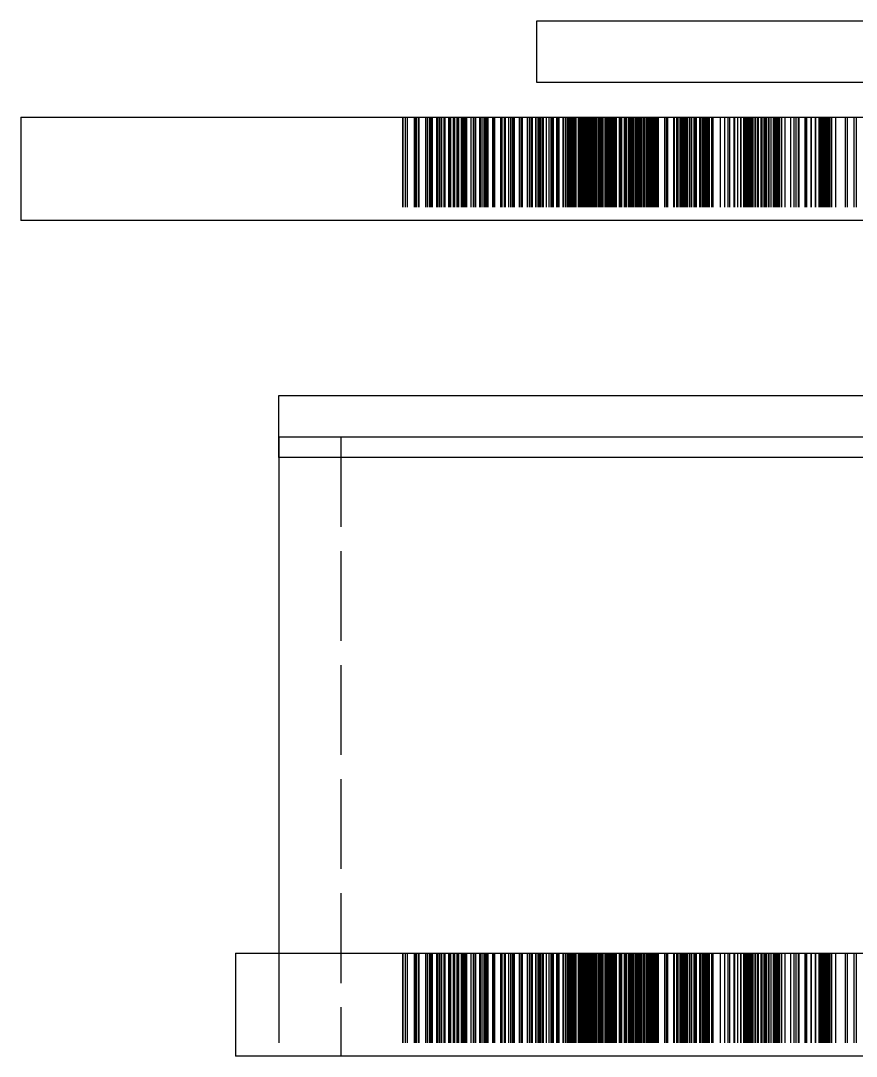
# Model space of a CAD drawing. Extents: x -49 to 4846, y -968 to 1090.
# Drawn here: x 4197.6 to 4278.6, y -467.9 to -367.6 of the extents above; entities that cross this region are included whole.
import ezdxf

# ---------------------------------------------------------------- set-up
doc = ezdxf.new("R2010")
doc.units = 0
doc.linetypes.add('DASHED', pattern=[11.05, 8.7, -2.35])
doc.linetypes.add('DOT', pattern=[2.2, 1.1, -1.1])
doc.layers.get('0').update_dxf_attribs({"linetype": 'CONTINUOUS'})
doc.layers.add('INVISIBLE', color=6, linetype='DOT')

msp = doc.modelspace()

# ---------------------------------------------------------------- linework, layer by layer
at = {"color": 1}
for p, q in [((4247.607727, -373.571621), (4247.607727, -367.571621)), ((4247.607727, -367.571621), (4435.107727, -367.571621)), ((4497.607727, -373.571621), (4247.607727, -373.571621)), ((4197.607727, -376.930308), (4547.607727, -376.930308)), ((4197.607727, -376.930308), (4197.607727, -386.930308)), ((4547.607727, -386.930308), (4197.607727, -386.930308)), ((4222.607727, -409.87264), (4222.607727, -403.87264)), ((4222.607727, -403.87264), (4447.607727, -403.87264)), ((4222.607727, -407.895823), (4222.607727, -457.895823)), ((4222.607727, -407.895823), (4522.607727, -407.895823)), ((4522.607727, -409.87264), (4222.607727, -409.87264)), ((4218.41165, -457.895823), (4526.803805, -457.895823)), ((4218.41165, -457.895823), (4218.41165, -467.895823)), ((4526.803805, -467.895823), (4218.41165, -467.895823))]:
    msp.add_line(p, q, dxfattribs=at)
at = {"layer": 'INVISIBLE', "linetype": 'DASHED'}
for p, q in [((4234.607548, -376.930308), (4234.607548, -386.930308)), ((4234.61281, -376.930308), (4234.61281, -386.930308)), ((4234.864891, -376.930308), (4234.864891, -386.930308)), ((4235.033026, -376.930308), (4235.033026, -386.930308)), ((4235.713895, -376.930308), (4235.713895, -386.930308)), ((4235.788042, -376.930308), (4235.788042, -386.930308)), ((4235.932193, -376.930308), (4235.932193, -386.930308)), ((4236.123492, -376.930308), (4236.123492, -386.930308)), ((4236.16253, -376.930308), (4236.16253, -386.930308)), ((4236.81636, -376.930308), (4236.81636, -386.930308)), ((4236.991093, -376.930308), (4236.991093, -386.930308)), ((4237.172733, -376.930308), (4237.172733, -386.930308)), ((4237.275912, -376.930308), (4237.275912, -386.930308)), ((4237.377764, -376.930308), (4237.377764, -386.930308)), ((4237.470136, -376.930308), (4237.470136, -386.930308)), ((4237.878896, -376.930308), (4237.878896, -386.930308)), ((4238.014228, -376.930308), (4238.014228, -386.930308)), ((4238.190572, -376.930308), (4238.190572, -386.930308)), ((4238.340436, -376.930308), (4238.340436, -386.930308)), ((4238.362089, -376.930308), (4238.362089, -386.930308)), ((4238.607555, -376.930308), (4238.607555, -386.930308)), ((4238.695577, -376.930308), (4238.695577, -386.930308)), ((4239.048618, -376.930308), (4239.048618, -386.930308)), ((4239.112616, -376.930308), (4239.112616, -386.930308)), ((4239.144435, -376.930308), (4239.144435, -386.930308)), ((4239.239812, -376.930308), (4239.239812, -386.930308)), ((4239.511448, -376.930308), (4239.511448, -386.930308)), ((4239.626313, -376.930308), (4239.626313, -386.930308)), ((4239.635796, -376.930308), (4239.635796, -386.930308)), ((4239.852989, -376.930308), (4239.852989, -386.930308)), ((4239.903708, -376.930308), (4239.903708, -386.930308)), ((4240.012749, -376.930308), (4240.012749, -386.930308)), ((4240.016762, -376.930308), (4240.016762, -386.930308)), ((4240.290685, -376.930308), (4240.290685, -386.930308)), ((4240.397809, -376.930308), (4240.397809, -386.930308)), ((4240.441187, -376.930308), (4240.441187, -386.930308)), ((4240.56185, -376.930308), (4240.56185, -386.930308)), ((4240.598652, -376.930308), (4240.598652, -386.930308)), ((4240.648323, -376.930308), (4240.648323, -386.930308)), ((4240.741418, -376.930308), (4240.741418, -386.930308)), ((4240.767781, -376.930308), (4240.767781, -386.930308)), ((4240.806802, -376.930308), (4240.806802, -386.930308)), ((4241.198115, -376.930308), (4241.198115, -386.930308)), ((4241.430491, -376.930308), (4241.430491, -386.930308)), ((4241.430764, -376.930308), (4241.430764, -386.930308)), ((4241.439682, -376.930308), (4241.439682, -386.930308)), ((4241.44521, -376.930308), (4241.44521, -386.930308)), ((4241.44995, -376.930308), (4241.44995, -386.930308)), ((4241.47201, -376.930308), (4241.47201, -386.930308)), ((4241.476959, -376.930308), (4241.476959, -386.930308)), ((4241.622568, -376.930308), (4241.622568, -386.930308)), ((4241.657101, -376.930308), (4241.657101, -386.930308)), ((4242.054854, -376.930308), (4242.054854, -386.930308)), ((4242.09894, -376.930308), (4242.09894, -386.930308)), ((4242.113605, -376.930308), (4242.113605, -386.930308)), ((4242.165123, -376.930308), (4242.165123, -386.930308)), ((4242.388121, -376.930308), (4242.388121, -386.930308)), ((4242.522734, -376.930308), (4242.522734, -386.930308)), ((4242.619929, -376.930308), (4242.619929, -386.930308)), ((4242.696005, -376.930308), (4242.696005, -386.930308)), ((4242.832177, -376.930308), (4242.832177, -386.930308)), ((4242.851356, -376.930308), (4242.851356, -386.930308)), ((4243.315258, -376.930308), (4243.315258, -386.930308)), ((4243.34711, -376.930308), (4243.34711, -386.930308)), ((4243.388496, -376.930308), (4243.388496, -386.930308)), ((4243.404924, -376.930308), (4243.404924, -386.930308)), ((4243.418494, -376.930308), (4243.418494, -386.930308)), ((4243.442095, -376.930308), (4243.442095, -386.930308)), ((4243.501639, -376.930308), (4243.501639, -386.930308)), ((4244.099326, -376.930308), (4244.099326, -386.930308)), ((4244.197968, -376.930308), (4244.197968, -386.930308)), ((4244.212544, -376.930308), (4244.212544, -386.930308)), ((4244.440731, -376.930308), (4244.440731, -386.930308)), ((4244.534282, -376.930308), (4244.534282, -386.930308)), ((4244.857912, -376.930308), (4244.857912, -386.930308)), ((4245.066343, -376.930308), (4245.066343, -386.930308)), ((4245.205561, -376.930308), (4245.205561, -386.930308)), ((4245.307594, -376.930308), (4245.307594, -386.930308)), ((4245.358262, -376.930308), (4245.358262, -386.930308)), ((4245.426275, -376.930308), (4245.426275, -386.930308)), ((4245.890905, -376.930308), (4245.890905, -386.930308)), ((4245.898799, -376.930308), (4245.898799, -386.930308)), ((4246.052916, -376.930308), (4246.052916, -386.930308)), ((4246.192588, -376.930308), (4246.192588, -386.930308)), ((4246.662495, -376.930308), (4246.662495, -386.930308)), ((4246.675128, -376.930308), (4246.675128, -386.930308)), ((4246.856413, -376.930308), (4246.856413, -386.930308)), ((4246.877462, -376.930308), (4246.877462, -386.930308)), ((4247.033279, -376.930308), (4247.033279, -386.930308)), ((4247.167564, -376.930308), (4247.167564, -386.930308)), ((4247.486853, -376.930308), (4247.486853, -386.930308)), ((4247.494099, -376.930308), (4247.494099, -386.930308)), ((4247.716556, -376.930308), (4247.716556, -386.930308)), ((4247.835922, -376.930308), (4247.835922, -386.930308)), ((4247.846886, -376.930308), (4247.846886, -386.930308)), ((4247.848779, -376.930308), (4247.848779, -386.930308)), ((4247.923457, -376.930308), (4247.923457, -386.930308)), ((4247.953563, -376.930308), (4247.953563, -386.930308)), ((4248.134126, -376.930308), (4248.134126, -386.930308)), ((4248.220515, -376.930308), (4248.220515, -386.930308)), ((4248.515861, -376.930308), (4248.515861, -386.930308)), ((4248.77616, -376.930308), (4248.77616, -386.930308)), ((4248.957066, -376.930308), (4248.957066, -386.930308)), ((4249.097664, -376.930308), (4249.097664, -386.930308)), ((4249.202657, -376.930308), (4249.202657, -386.930308)), ((4249.499418, -376.930308), (4249.499418, -386.930308)), ((4249.582703, -376.930308), (4249.582703, -386.930308)), ((4249.582734, -376.930308), (4249.582734, -386.930308)), ((4249.64679, -376.930308), (4249.64679, -386.930308)), ((4249.726039, -376.930308), (4249.726039, -386.930308)), ((4250.127506, -376.930308), (4250.127506, -386.930308)), ((4250.176735, -376.930308), (4250.176735, -386.930308)), ((4250.19966, -376.930308), (4250.19966, -386.930308)), ((4250.374685, -376.930308), (4250.374685, -386.930308)), ((4250.540069, -376.930308), (4250.540069, -386.930308)), ((4250.632267, -376.930308), (4250.632267, -386.930308)), ((4250.725371, -376.930308), (4250.725371, -386.930308)), ((4250.836007, -376.930308), (4250.836007, -386.930308)), ((4250.846933, -376.930308), (4250.846933, -386.930308)), ((4250.916171, -376.930308), (4250.916171, -386.930308)), ((4250.962545, -376.930308), (4250.962545, -386.930308)), ((4250.994, -376.930308), (4250.994, -386.930308)), ((4251.101582, -376.930308), (4251.101582, -386.930308)), ((4251.212758, -376.930308), (4251.212758, -386.930308)), ((4251.230879, -376.930308), (4251.230879, -386.930308)), ((4251.273532, -376.930308), (4251.273532, -386.930308)), ((4251.31126, -376.930308), (4251.31126, -386.930308)), ((4251.318506, -376.930308), (4251.318506, -386.930308)), ((4251.331234, -376.930308), (4251.331234, -386.930308)), ((4251.384864, -376.930308), (4251.384864, -386.930308)), ((4251.605914, -376.930308), (4251.605914, -386.930308)), ((4251.613756, -376.930308), (4251.613756, -386.930308)), ((4251.615129, -376.930308), (4251.615129, -386.930308)), ((4251.665573, -376.930308), (4251.665573, -386.930308)), ((4251.689486, -376.930308), (4251.689486, -386.930308)), ((4251.737041, -376.930308), (4251.737041, -386.930308)), ((4251.758951, -376.930308), (4251.758951, -386.930308)), ((4251.808332, -376.930308), (4251.808332, -386.930308)), ((4251.840239, -376.930308), (4251.840239, -386.930308)), ((4251.864639, -376.930308), (4251.864639, -386.930308)), ((4251.91385, -376.930308), (4251.91385, -386.930308)), ((4251.968306, -376.930308), (4251.968306, -386.930308)), ((4251.97706, -376.930308), (4251.97706, -386.930308)), ((4252.056068, -376.930308), (4252.056068, -386.930308)), ((4252.066347, -376.930308), (4252.066347, -386.930308)), ((4252.093055, -376.930308), (4252.093055, -386.930308)), ((4252.154685, -376.930308), (4252.154685, -386.930308)), ((4252.163447, -376.930308), (4252.163447, -386.930308)), ((4252.191551, -376.930308), (4252.191551, -386.930308)), ((4252.262002, -376.930308), (4252.262002, -386.930308)), ((4252.298978, -376.930308), (4252.298978, -386.930308)), ((4252.328339, -376.930308), (4252.328339, -386.930308)), ((4252.398585, -376.930308), (4252.398585, -386.930308)), ((4252.408483, -376.930308), (4252.408483, -386.930308)), ((4252.412424, -376.930308), (4252.412424, -386.930308)), ((4252.425891, -376.930308), (4252.425891, -386.930308)), ((4252.49371, -376.930308), (4252.49371, -386.930308)), ((4252.51275, -376.930308), (4252.51275, -386.930308)), ((4252.556334, -376.930308), (4252.556334, -386.930308)), ((4252.62564, -376.930308), (4252.62564, -386.930308)), ((4252.633626, -376.930308), (4252.633626, -386.930308)), ((4252.662224, -376.930308), (4252.662224, -386.930308)), ((4252.72934, -376.930308), (4252.72934, -386.930308)), ((4252.744429, -376.930308), (4252.744429, -386.930308)), ((4252.746301, -376.930308), (4252.746301, -386.930308)), ((4252.760419, -376.930308), (4252.760419, -386.930308)), ((4252.827821, -376.930308), (4252.827821, -386.930308)), ((4252.902346, -376.930308), (4252.902346, -386.930308)), ((4253.012259, -376.930308), (4253.012259, -386.930308)), ((4253.089216, -376.930308), (4253.089216, -386.930308)), ((4253.125431, -376.930308), (4253.125431, -386.930308)), ((4253.134705, -376.930308), (4253.134705, -386.930308)), ((4253.257204, -376.930308), (4253.257204, -386.930308)), ((4253.360589, -376.930308), (4253.360589, -386.930308)), ((4253.38825, -376.930308), (4253.38825, -386.930308)), ((4253.406021, -376.930308), (4253.406021, -386.930308)), ((4253.434148, -376.930308), (4253.434148, -386.930308)), ((4253.575785, -376.930308), (4253.575785, -386.930308)), ((4253.585995, -376.930308), (4253.585995, -386.930308)), ((4253.596802, -376.930308), (4253.596802, -386.930308)), ((4253.615309, -376.930308), (4253.615309, -386.930308)), ((4253.673584, -376.930308), (4253.673584, -386.930308)), ((4253.69091, -376.930308), (4253.69091, -386.930308)), ((4253.706729, -376.930308), (4253.706729, -386.930308)), ((4253.815948, -376.930308), (4253.815948, -386.930308)), ((4253.844789, -376.930308), (4253.844789, -386.930308)), ((4253.866034, -376.930308), (4253.866034, -386.930308)), ((4253.878198, -376.930308), (4253.878198, -386.930308)), ((4253.910964, -376.930308), (4253.910964, -386.930308)), ((4253.927079, -376.930308), (4253.927079, -386.930308)), ((4253.945967, -376.930308), (4253.945967, -386.930308)), ((4253.99531, -376.930308), (4253.99531, -386.930308)), ((4254.008258, -376.930308), (4254.008258, -386.930308)), ((4254.196768, -376.930308), (4254.196768, -386.930308)), ((4254.204676, -376.930308), (4254.204676, -386.930308)), ((4254.263073, -376.930308), (4254.263073, -386.930308)), ((4254.309687, -376.930308), (4254.309687, -386.930308)), ((4254.39918, -376.930308), (4254.39918, -386.930308)), ((4254.463387, -376.930308), (4254.463387, -386.930308)), ((4254.548718, -376.930308), (4254.548718, -386.930308)), ((4254.557686, -376.930308), (4254.557686, -386.930308)), ((4254.588367, -376.930308), (4254.588367, -386.930308)), ((4254.597451, -376.930308), (4254.597451, -386.930308)), ((4254.675842, -376.930308), (4254.675842, -386.930308)), ((4254.733605, -376.930308), (4254.733605, -386.930308)), ((4254.805266, -376.930308), (4254.805266, -386.930308)), ((4254.83185, -376.930308), (4254.83185, -386.930308)), ((4254.877154, -376.930308), (4254.877154, -386.930308)), ((4254.908584, -376.930308), (4254.908584, -386.930308)), ((4254.942764, -376.930308), (4254.942764, -386.930308)), ((4255.033711, -376.930308), (4255.033711, -386.930308)), ((4255.119509, -376.930308), (4255.119509, -386.930308)), ((4255.190989, -376.930308), (4255.190989, -386.930308)), ((4255.235094, -376.930308), (4255.235094, -386.930308)), ((4255.297591, -376.930308), (4255.297591, -386.930308)), ((4255.575801, -376.930308), (4255.575801, -386.930308)), ((4255.640271, -376.930308), (4255.640271, -386.930308)), ((4255.654947, -376.930308), (4255.654947, -386.930308)), ((4255.781682, -376.930308), (4255.781682, -386.930308)), ((4255.808746, -376.930308), (4255.808746, -386.930308)), ((4256.071061, -376.930308), (4256.071061, -386.930308)), ((4256.09379, -376.930308), (4256.09379, -386.930308)), ((4256.172886, -376.930308), (4256.172886, -386.930308)), ((4256.220036, -376.930308), (4256.220036, -386.930308)), ((4256.245076, -376.930308), (4256.245076, -386.930308)), ((4256.460445, -376.930308), (4256.460445, -386.930308)), ((4256.468748, -376.930308), (4256.468748, -386.930308)), ((4256.489936, -376.930308), (4256.489936, -386.930308)), ((4256.537645, -376.930308), (4256.537645, -386.930308)), ((4256.587105, -376.930308), (4256.587105, -386.930308)), ((4256.686159, -376.930308), (4256.686159, -386.930308)), ((4256.756452, -376.930308), (4256.756452, -386.930308)), ((4256.878755, -376.930308), (4256.878755, -386.930308)), ((4256.891317, -376.930308), (4256.891317, -386.930308)), ((4256.901012, -376.930308), (4256.901012, -386.930308)), ((4256.984024, -376.930308), (4256.984024, -386.930308)), ((4257.118236, -376.930308), (4257.118236, -386.930308)), ((4257.145298, -376.930308), (4257.145298, -386.930308)), ((4257.212696, -376.930308), (4257.212696, -386.930308)), ((4257.222195, -376.930308), (4257.222195, -386.930308)), ((4257.266555, -376.930308), (4257.266555, -386.930308)), ((4257.390075, -376.930308), (4257.390075, -386.930308)), ((4257.531504, -376.930308), (4257.531504, -386.930308)), ((4257.631287, -376.930308), (4257.631287, -386.930308)), ((4257.706198, -376.930308), (4257.706198, -386.930308)), ((4257.750381, -376.930308), (4257.750381, -386.930308)), ((4257.893361, -376.930308), (4257.893361, -386.930308)), ((4257.925239, -376.930308), (4257.925239, -386.930308)), ((4257.982084, -376.930308), (4257.982084, -386.930308)), ((4258.034478, -376.930308), (4258.034478, -386.930308)), ((4258.193904, -376.930308), (4258.193904, -386.930308)), ((4258.200622, -376.930308), (4258.200622, -386.930308)), ((4258.290059, -376.930308), (4258.290059, -386.930308)), ((4258.366639, -376.930308), (4258.366639, -386.930308)), ((4258.421795, -376.930308), (4258.421795, -386.930308)), ((4258.440982, -376.930308), (4258.440982, -386.930308)), ((4258.529709, -376.930308), (4258.529709, -386.930308)), ((4258.537583, -376.930308), (4258.537583, -386.930308)), ((4258.605712, -376.930308), (4258.605712, -386.930308)), ((4258.718987, -376.930308), (4258.718987, -386.930308)), ((4258.727831, -376.930308), (4258.727831, -386.930308)), ((4258.742396, -376.930308), (4258.742396, -386.930308)), ((4258.810303, -376.930308), (4258.810303, -386.930308)), ((4258.8366, -376.930308), (4258.8366, -386.930308)), ((4258.96513, -376.930308), (4258.96513, -386.930308)), ((4259.04748, -376.930308), (4259.04748, -386.930308)), ((4259.063025, -376.930308), (4259.063025, -386.930308)), ((4259.104267, -376.930308), (4259.104267, -386.930308)), ((4259.169098, -376.930308), (4259.169098, -386.930308)), ((4259.231778, -376.930308), (4259.231778, -386.930308)), ((4259.357277, -376.930308), (4259.357277, -386.930308)), ((4259.964476, -376.930308), (4259.964476, -386.930308)), ((4260.133947, -376.930308), (4260.133947, -386.930308)), ((4260.25912, -376.930308), (4260.25912, -386.930308)), ((4260.836879, -376.930308), (4260.836879, -386.930308)), ((4260.887851, -376.930308), (4260.887851, -386.930308)), ((4260.901544, -376.930308), (4260.901544, -386.930308)), ((4261.127046, -376.930308), (4261.127046, -386.930308)), ((4261.20026, -376.930308), (4261.20026, -386.930308)), ((4261.26696, -376.930308), (4261.26696, -386.930308)), ((4261.4652, -376.930308), (4261.4652, -386.930308)), ((4261.473393, -376.930308), (4261.473393, -386.930308)), ((4261.581212, -376.930308), (4261.581212, -386.930308)), ((4261.638674, -376.930308), (4261.638674, -386.930308)), ((4261.671607, -376.930308), (4261.671607, -386.930308)), ((4261.675868, -376.930308), (4261.675868, -386.930308)), ((4261.695691, -376.930308), (4261.695691, -386.930308)), ((4261.732516, -376.930308), (4261.732516, -386.930308)), ((4261.73556, -376.930308), (4261.73556, -386.930308)), ((4261.857759, -376.930308), (4261.857759, -386.930308)), ((4261.866517, -376.930308), (4261.866517, -386.930308)), ((4261.941323, -376.930308), (4261.941323, -386.930308)), ((4262.061518, -376.930308), (4262.061518, -386.930308)), ((4262.085616, -376.930308), (4262.085616, -386.930308)), ((4262.102959, -376.930308), (4262.102959, -386.930308)), ((4262.153761, -376.930308), (4262.153761, -386.930308)), ((4262.365701, -376.930308), (4262.365701, -386.930308)), ((4262.422866, -376.930308), (4262.422866, -386.930308)), ((4262.434477, -376.930308), (4262.434477, -386.930308)), ((4262.578211, -376.930308), (4262.578211, -386.930308)), ((4262.82873, -376.930308), (4262.82873, -386.930308)), ((4262.939579, -376.930308), (4262.939579, -386.930308)), ((4263.049998, -376.930308), (4263.049998, -386.930308)), ((4263.374792, -376.930308), (4263.374792, -386.930308)), ((4263.412385, -376.930308), (4263.412385, -386.930308)), ((4263.442863, -376.930308), (4263.442863, -386.930308)), ((4263.578002, -376.930308), (4263.578002, -386.930308)), ((4263.621441, -376.930308), (4263.621441, -386.930308)), ((4263.661647, -376.930308), (4263.661647, -386.930308)), ((4263.678764, -376.930308), (4263.678764, -386.930308)), ((4263.71133, -376.930308), (4263.71133, -386.930308)), ((4263.785022, -376.930308), (4263.785022, -386.930308)), ((4263.790256, -376.930308), (4263.790256, -386.930308)), ((4263.86021, -376.930308), (4263.86021, -386.930308)), ((4263.914609, -376.930308), (4263.914609, -386.930308)), ((4263.920529, -376.930308), (4263.920529, -386.930308)), ((4263.926229, -376.930308), (4263.926229, -386.930308)), ((4263.964225, -376.930308), (4263.964225, -386.930308)), ((4264.050356, -376.930308), (4264.050356, -386.930308)), ((4264.056676, -376.930308), (4264.056676, -386.930308)), ((4264.111564, -376.930308), (4264.111564, -386.930308)), ((4264.14444, -376.930308), (4264.14444, -386.930308)), ((4264.20374, -376.930308), (4264.20374, -386.930308)), ((4264.222951, -376.930308), (4264.222951, -386.930308)), ((4264.279065, -376.930308), (4264.279065, -386.930308)), ((4264.313755, -376.930308), (4264.313755, -386.930308)), ((4264.527634, -376.930308), (4264.527634, -386.930308)), ((4264.557794, -376.930308), (4264.557794, -386.930308)), ((4264.651912, -376.930308), (4264.651912, -386.930308)), ((4265.358229, -376.930308), (4265.358229, -386.930308)), ((4265.771082, -376.930308), (4265.771082, -386.930308)), ((4266.122827, -376.930308), (4266.122827, -386.930308)), ((4266.276249, -376.930308), (4266.276249, -386.930308)), ((4266.679719, -376.930308), (4266.679719, -386.930308)), ((4266.743374, -376.930308), (4266.743374, -386.930308)), ((4267.052978, -376.930308), (4267.052978, -386.930308)), ((4267.34923, -376.930308), (4267.34923, -386.930308)), ((4267.370548, -376.930308), (4267.370548, -386.930308)), ((4267.62609, -376.930308), (4267.62609, -386.930308)), ((4267.672148, -376.930308), (4267.672148, -386.930308)), ((4267.690223, -376.930308), (4267.690223, -386.930308)), ((4267.748518, -376.930308), (4267.748518, -386.930308)), ((4267.77442, -376.930308), (4267.77442, -386.930308)), ((4267.920966, -376.930308), (4267.920966, -386.930308)), ((4267.928064, -376.930308), (4267.928064, -386.930308)), ((4268.001935, -376.930308), (4268.001935, -386.930308)), ((4268.021259, -376.930308), (4268.021259, -386.930308)), ((4268.099043, -376.930308), (4268.099043, -386.930308)), ((4268.153862, -376.930308), (4268.153862, -386.930308)), ((4268.258055, -376.930308), (4268.258055, -386.930308)), ((4268.265491, -376.930308), (4268.265491, -386.930308)), ((4268.328822, -376.930308), (4268.328822, -386.930308)), ((4268.429747, -376.930308), (4268.429747, -386.930308)), ((4268.44983, -376.930308), (4268.44983, -386.930308)), ((4268.506244, -376.930308), (4268.506244, -386.930308)), ((4268.520089, -376.930308), (4268.520089, -386.930308)), ((4268.723383, -376.930308), (4268.723383, -386.930308)), ((4268.802216, -376.930308), (4268.802216, -386.930308)), ((4268.976584, -376.930308), (4268.976584, -386.930308)), ((4269.051619, -376.930308), (4269.051619, -386.930308)), ((4269.31128, -376.930308), (4269.31128, -386.930308)), ((4269.416814, -376.930308), (4269.416814, -386.930308)), ((4269.590605, -376.930308), (4269.590605, -386.930308)), ((4269.71337, -376.930308), (4269.71337, -386.930308)), ((4269.820308, -376.930308), (4269.820308, -386.930308)), ((4270.021143, -376.930308), (4270.021143, -386.930308)), ((4270.056561, -376.930308), (4270.056561, -386.930308)), ((4270.089471, -376.930308), (4270.089471, -386.930308)), ((4270.269046, -376.930308), (4270.269046, -386.930308)), ((4270.484479, -376.930308), (4270.484479, -386.930308)), ((4270.589436, -376.930308), (4270.589436, -386.930308)), ((4270.617569, -376.930308), (4270.617569, -386.930308)), ((4270.643831, -376.930308), (4270.643831, -386.930308)), ((4270.725762, -376.930308), (4270.725762, -386.930308)), ((4270.729283, -376.930308), (4270.729283, -386.930308)), ((4270.776697, -376.930308), (4270.776697, -386.930308)), ((4270.784926, -376.930308), (4270.784926, -386.930308)), ((4270.81812, -376.930308), (4270.81812, -386.930308)), ((4270.848444, -376.930308), (4270.848444, -386.930308)), ((4270.909029, -376.930308), (4270.909029, -386.930308)), ((4270.913518, -376.930308), (4270.913518, -386.930308)), ((4270.952768, -376.930308), (4270.952768, -386.930308)), ((4271.019816, -376.930308), (4271.019816, -386.930308)), ((4271.033989, -376.930308), (4271.033989, -386.930308)), ((4271.075857, -376.930308), (4271.075857, -386.930308)), ((4271.268167, -376.930308), (4271.268167, -386.930308)), ((4271.274491, -376.930308), (4271.274491, -386.930308)), ((4271.30745, -376.930308), (4271.30745, -386.930308)), ((4271.627199, -376.930308), (4271.627199, -386.930308)), ((4272.16899, -376.930308), (4272.16899, -386.930308)), ((4272.505318, -376.930308), (4272.505318, -386.930308)), ((4272.681055, -376.930308), (4272.681055, -386.930308)), ((4272.924518, -376.930308), (4272.924518, -386.930308)), ((4272.987657, -376.930308), (4272.987657, -386.930308)), ((4273.572595, -376.930308), (4273.572595, -386.930308)), ((4273.6251, -376.930308), (4273.6251, -386.930308)), ((4273.741962, -376.930308), (4273.741962, -386.930308)), ((4274.147798, -376.930308), (4274.147798, -386.930308)), ((4274.179664, -376.930308), (4274.179664, -386.930308)), ((4274.57313, -376.930308), (4274.57313, -386.930308)), ((4274.607703, -376.930308), (4274.607703, -386.930308)), ((4274.928989, -376.930308), (4274.928989, -386.930308)), ((4275.015185, -376.930308), (4275.015185, -386.930308)), ((4275.097134, -376.930308), (4275.097134, -386.930308)), ((4275.211201, -376.930308), (4275.211201, -386.930308)), ((4275.281433, -376.930308), (4275.281433, -386.930308)), ((4275.306884, -376.930308), (4275.306884, -386.930308)), ((4275.359133, -376.930308), (4275.359133, -386.930308)), ((4275.406474, -376.930308), (4275.406474, -386.930308)), ((4275.410134, -376.930308), (4275.410134, -386.930308)), ((4275.544341, -376.930308), (4275.544341, -386.930308)), ((4275.545593, -376.930308), (4275.545593, -386.930308)), ((4275.551288, -376.930308), (4275.551288, -386.930308)), ((4275.625785, -376.930308), (4275.625785, -386.930308)), ((4275.687558, -376.930308), (4275.687558, -386.930308)), ((4275.730847, -376.930308), (4275.730847, -386.930308)), ((4275.81248, -376.930308), (4275.81248, -386.930308)), ((4275.81827, -376.930308), (4275.81827, -386.930308)), ((4275.867359, -376.930308), (4275.867359, -386.930308)), ((4275.944603, -376.930308), (4275.944603, -386.930308)), ((4275.959791, -376.930308), (4275.959791, -386.930308)), ((4276.002009, -376.930308), (4276.002009, -386.930308)), ((4276.157693, -376.930308), (4276.157693, -386.930308)), ((4276.533961, -376.930308), (4276.533961, -386.930308)), ((4277.477317, -376.930308), (4277.477317, -386.930308)), ((4277.684438, -376.930308), (4277.684438, -386.930308)), ((4278.29979, -376.930308), (4278.29979, -386.930308)), ((4278.541149, -376.930308), (4278.541149, -386.930308)), ((4278.551058, -376.930308), (4278.551058, -386.930308)), ((4228.607727, -407.895823), (4228.607727, -467.895823)), ((4222.607727, -457.895823), (4222.607727, -467.895823)), ((4234.607548, -457.895823), (4234.607548, -467.895823)), ((4234.61281, -457.895823), (4234.61281, -467.895823)), ((4234.864891, -457.895823), (4234.864891, -467.895823)), ((4235.033026, -457.895823), (4235.033026, -467.895823)), ((4235.713895, -457.895823), (4235.713895, -467.895823)), ((4235.788041, -457.895823), (4235.788041, -467.895823)), ((4235.932193, -457.895823), (4235.932193, -467.895823)), ((4236.123493, -457.895823), (4236.123493, -467.895823)), ((4236.16253, -457.895823), (4236.16253, -467.895823)), ((4236.81636, -457.895823), (4236.81636, -467.895823)), ((4236.991093, -457.895823), (4236.991093, -467.895823)), ((4237.172733, -457.895823), (4237.172733, -467.895823)), ((4237.275912, -457.895823), (4237.275912, -467.895823)), ((4237.377763, -457.895823), (4237.377763, -467.895823)), ((4237.470136, -457.895823), (4237.470136, -467.895823)), ((4237.878897, -457.895823), (4237.878897, -467.895823)), ((4238.014228, -457.895823), (4238.014228, -467.895823)), ((4238.190572, -457.895823), (4238.190572, -467.895823)), ((4238.340436, -457.895823), (4238.340436, -467.895823)), ((4238.362089, -457.895823), (4238.362089, -467.895823)), ((4238.607555, -457.895823), (4238.607555, -467.895823)), ((4238.695577, -457.895823), (4238.695577, -467.895823)), ((4239.048618, -457.895823), (4239.048618, -467.895823)), ((4239.112618, -457.895823), (4239.112618, -467.895823)), ((4239.144435, -457.895823), (4239.144435, -467.895823)), ((4239.23981, -457.895823), (4239.23981, -467.895823)), ((4239.511448, -457.895823), (4239.511448, -467.895823)), ((4239.626312, -457.895823), (4239.626312, -467.895823)), ((4239.635798, -457.895823), (4239.635798, -467.895823)), ((4239.852989, -457.895823), (4239.852989, -467.895823)), ((4239.903708, -457.895823), (4239.903708, -467.895823)), ((4240.012749, -457.895823), (4240.012749, -467.895823)), ((4240.01676, -457.895823), (4240.01676, -467.895823)), ((4240.290686, -457.895823), (4240.290686, -467.895823)), ((4240.397809, -457.895823), (4240.397809, -467.895823)), ((4240.441187, -457.895823), (4240.441187, -467.895823)), ((4240.56185, -457.895823), (4240.56185, -467.895823)), ((4240.598652, -457.895823), (4240.598652, -467.895823)), ((4240.648322, -457.895823), (4240.648322, -467.895823)), ((4240.741419, -457.895823), (4240.741419, -467.895823)), ((4240.767781, -457.895823), (4240.767781, -467.895823)), ((4240.806804, -457.895823), (4240.806804, -467.895823)), ((4241.198114, -457.895823), (4241.198114, -467.895823)), ((4241.430491, -457.895823), (4241.430491, -467.895823)), ((4241.430764, -457.895823), (4241.430764, -467.895823)), ((4241.439679, -457.895823), (4241.439679, -467.895823)), ((4241.44521, -457.895823), (4241.44521, -467.895823)), ((4241.44995, -457.895823), (4241.44995, -467.895823)), ((4241.47201, -457.895823), (4241.47201, -467.895823)), ((4241.47696, -457.895823), (4241.47696, -467.895823)), ((4241.622568, -457.895823), (4241.622568, -467.895823)), ((4241.657101, -457.895823), (4241.657101, -467.895823)), ((4242.054854, -457.895823), (4242.054854, -467.895823)), ((4242.09894, -457.895823), (4242.09894, -467.895823)), ((4242.113605, -457.895823), (4242.113605, -467.895823)), ((4242.165123, -457.895823), (4242.165123, -467.895823)), ((4242.38812, -457.895823), (4242.38812, -467.895823)), ((4242.522733, -457.895823), (4242.522733, -467.895823)), ((4242.619931, -457.895823), (4242.619931, -467.895823)), ((4242.696005, -457.895823), (4242.696005, -467.895823)), ((4242.832177, -457.895823), (4242.832177, -467.895823)), ((4242.851357, -457.895823), (4242.851357, -467.895823)), ((4243.315258, -457.895823), (4243.315258, -467.895823)), ((4243.34711, -457.895823), (4243.34711, -467.895823)), ((4243.388496, -457.895823), (4243.388496, -467.895823)), ((4243.404924, -457.895823), (4243.404924, -467.895823)), ((4243.418494, -457.895823), (4243.418494, -467.895823)), ((4243.442095, -457.895823), (4243.442095, -467.895823)), ((4243.501637, -457.895823), (4243.501637, -467.895823)), ((4244.099326, -457.895823), (4244.099326, -467.895823)), ((4244.197968, -457.895823), (4244.197968, -467.895823)), ((4244.212543, -457.895823), (4244.212543, -467.895823)), ((4244.440731, -457.895823), (4244.440731, -467.895823)), ((4244.534282, -457.895823), (4244.534282, -467.895823)), ((4244.857913, -457.895823), (4244.857913, -467.895823)), ((4245.066345, -457.895823), (4245.066345, -467.895823)), ((4245.205561, -457.895823), (4245.205561, -467.895823)), ((4245.307594, -457.895823), (4245.307594, -467.895823)), ((4245.358262, -457.895823), (4245.358262, -467.895823)), ((4245.426275, -457.895823), (4245.426275, -467.895823)), ((4245.890905, -457.895823), (4245.890905, -467.895823)), ((4245.898799, -457.895823), (4245.898799, -467.895823)), ((4246.052915, -457.895823), (4246.052915, -467.895823)), ((4246.192586, -457.895823), (4246.192586, -467.895823)), ((4246.662494, -457.895823), (4246.662494, -467.895823)), ((4246.675128, -457.895823), (4246.675128, -467.895823)), ((4246.856413, -457.895823), (4246.856413, -467.895823)), ((4246.877462, -457.895823), (4246.877462, -467.895823)), ((4247.033279, -457.895823), (4247.033279, -467.895823)), ((4247.167564, -457.895823), (4247.167564, -467.895823)), ((4247.486854, -457.895823), (4247.486854, -467.895823)), ((4247.494099, -457.895823), (4247.494099, -467.895823)), ((4247.716556, -457.895823), (4247.716556, -467.895823)), ((4247.835922, -457.895823), (4247.835922, -467.895823)), ((4247.846886, -457.895823), (4247.846886, -467.895823)), ((4247.848779, -457.895823), (4247.848779, -467.895823)), ((4247.923457, -457.895823), (4247.923457, -467.895823)), ((4247.953563, -457.895823), (4247.953563, -467.895823)), ((4248.134128, -457.895823), (4248.134128, -467.895823)), ((4248.220515, -457.895823), (4248.220515, -467.895823)), ((4248.515861, -457.895823), (4248.515861, -467.895823)), ((4248.77616, -457.895823), (4248.77616, -467.895823)), ((4248.957066, -457.895823), (4248.957066, -467.895823)), ((4249.097664, -457.895823), (4249.097664, -467.895823)), ((4249.202657, -457.895823), (4249.202657, -467.895823)), ((4249.499417, -457.895823), (4249.499417, -467.895823)), ((4249.582703, -457.895823), (4249.582703, -467.895823)), ((4249.582734, -457.895823), (4249.582734, -467.895823)), ((4249.64679, -457.895823), (4249.64679, -467.895823)), ((4249.726038, -457.895823), (4249.726038, -467.895823)), ((4250.127506, -457.895823), (4250.127506, -467.895823)), ((4250.176735, -457.895823), (4250.176735, -467.895823)), ((4250.199659, -457.895823), (4250.199659, -467.895823)), ((4250.374685, -457.895823), (4250.374685, -467.895823)), ((4250.540069, -457.895823), (4250.540069, -467.895823)), ((4250.632267, -457.895823), (4250.632267, -467.895823)), ((4250.725372, -457.895823), (4250.725372, -467.895823)), ((4250.836007, -457.895823), (4250.836007, -467.895823)), ((4250.846933, -457.895823), (4250.846933, -467.895823)), ((4250.916171, -457.895823), (4250.916171, -467.895823)), ((4250.962545, -457.895823), (4250.962545, -467.895823)), ((4250.994, -457.895823), (4250.994, -467.895823)), ((4251.101582, -457.895823), (4251.101582, -467.895823)), ((4251.212758, -457.895823), (4251.212758, -467.895823)), ((4251.230879, -457.895823), (4251.230879, -467.895823)), ((4251.273532, -457.895823), (4251.273532, -467.895823)), ((4251.31126, -457.895823), (4251.31126, -467.895823)), ((4251.318506, -457.895823), (4251.318506, -467.895823)), ((4251.331235, -457.895823), (4251.331235, -467.895823)), ((4251.384864, -457.895823), (4251.384864, -467.895823)), ((4251.605914, -457.895823), (4251.605914, -467.895823)), ((4251.613756, -457.895823), (4251.613756, -467.895823)), ((4251.615129, -457.895823), (4251.615129, -467.895823)), ((4251.665573, -457.895823), (4251.665573, -467.895823)), ((4251.689486, -457.895823), (4251.689486, -467.895823)), ((4251.737041, -457.895823), (4251.737041, -467.895823)), ((4251.758951, -457.895823), (4251.758951, -467.895823)), ((4251.808334, -457.895823), (4251.808334, -467.895823)), ((4251.840239, -457.895823), (4251.840239, -467.895823)), ((4251.864639, -457.895823), (4251.864639, -467.895823)), ((4251.91385, -457.895823), (4251.91385, -467.895823)), ((4251.968306, -457.895823), (4251.968306, -467.895823)), ((4251.97706, -457.895823), (4251.97706, -467.895823)), ((4252.056068, -457.895823), (4252.056068, -467.895823)), ((4252.066347, -457.895823), (4252.066347, -467.895823)), ((4252.093055, -457.895823), (4252.093055, -467.895823)), ((4252.154685, -457.895823), (4252.154685, -467.895823)), ((4252.163447, -457.895823), (4252.163447, -467.895823)), ((4252.191551, -457.895823), (4252.191551, -467.895823)), ((4252.262002, -457.895823), (4252.262002, -467.895823)), ((4252.298978, -457.895823), (4252.298978, -467.895823)), ((4252.328339, -457.895823), (4252.328339, -467.895823)), ((4252.398585, -457.895823), (4252.398585, -467.895823)), ((4252.408483, -457.895823), (4252.408483, -467.895823)), ((4252.412424, -457.895823), (4252.412424, -467.895823)), ((4252.425891, -457.895823), (4252.425891, -467.895823)), ((4252.49371, -457.895823), (4252.49371, -467.895823)), ((4252.51275, -457.895823), (4252.51275, -467.895823)), ((4252.556334, -457.895823), (4252.556334, -467.895823)), ((4252.62564, -457.895823), (4252.62564, -467.895823)), ((4252.633626, -457.895823), (4252.633626, -467.895823)), ((4252.662224, -457.895823), (4252.662224, -467.895823)), ((4252.72934, -457.895823), (4252.72934, -467.895823)), ((4252.744429, -457.895823), (4252.744429, -467.895823)), ((4252.746301, -457.895823), (4252.746301, -467.895823)), ((4252.760419, -457.895823), (4252.760419, -467.895823)), ((4252.827821, -457.895823), (4252.827821, -467.895823)), ((4252.902346, -457.895823), (4252.902346, -467.895823)), ((4253.012259, -457.895823), (4253.012259, -467.895823)), ((4253.089216, -457.895823), (4253.089216, -467.895823)), ((4253.125431, -457.895823), (4253.125431, -467.895823)), ((4253.134705, -457.895823), (4253.134705, -467.895823)), ((4253.257204, -457.895823), (4253.257204, -467.895823)), ((4253.360589, -457.895823), (4253.360589, -467.895823)), ((4253.388249, -457.895823), (4253.388249, -467.895823)), ((4253.406019, -457.895823), (4253.406019, -467.895823)), ((4253.434148, -457.895823), (4253.434148, -467.895823)), ((4253.575785, -457.895823), (4253.575785, -467.895823)), ((4253.585995, -457.895823), (4253.585995, -467.895823)), ((4253.596802, -457.895823), (4253.596802, -467.895823)), ((4253.615309, -457.895823), (4253.615309, -467.895823)), ((4253.673584, -457.895823), (4253.673584, -467.895823)), ((4253.69091, -457.895823), (4253.69091, -467.895823)), ((4253.706729, -457.895823), (4253.706729, -467.895823)), ((4253.815948, -457.895823), (4253.815948, -467.895823)), ((4253.844789, -457.895823), (4253.844789, -467.895823)), ((4253.866034, -457.895823), (4253.866034, -467.895823)), ((4253.878198, -457.895823), (4253.878198, -467.895823)), ((4253.910964, -457.895823), (4253.910964, -467.895823)), ((4253.927079, -457.895823), (4253.927079, -467.895823)), ((4253.945967, -457.895823), (4253.945967, -467.895823)), ((4253.99531, -457.895823), (4253.99531, -467.895823)), ((4254.008258, -457.895823), (4254.008258, -467.895823)), ((4254.196768, -457.895823), (4254.196768, -467.895823)), ((4254.204676, -457.895823), (4254.204676, -467.895823)), ((4254.263073, -457.895823), (4254.263073, -467.895823)), ((4254.309687, -457.895823), (4254.309687, -467.895823)), ((4254.39918, -457.895823), (4254.39918, -467.895823)), ((4254.463387, -457.895823), (4254.463387, -467.895823)), ((4254.548718, -457.895823), (4254.548718, -467.895823)), ((4254.557687, -457.895823), (4254.557687, -467.895823)), ((4254.588367, -457.895823), (4254.588367, -467.895823)), ((4254.597451, -457.895823), (4254.597451, -467.895823)), ((4254.675842, -457.895823), (4254.675842, -467.895823)), ((4254.733605, -457.895823), (4254.733605, -467.895823)), ((4254.805266, -457.895823), (4254.805266, -467.895823)), ((4254.83185, -457.895823), (4254.83185, -467.895823)), ((4254.877154, -457.895823), (4254.877154, -467.895823)), ((4254.908584, -457.895823), (4254.908584, -467.895823)), ((4254.942764, -457.895823), (4254.942764, -467.895823)), ((4255.033711, -457.895823), (4255.033711, -467.895823)), ((4255.119509, -457.895823), (4255.119509, -467.895823)), ((4255.190989, -457.895823), (4255.190989, -467.895823)), ((4255.235094, -457.895823), (4255.235094, -467.895823)), ((4255.297591, -457.895823), (4255.297591, -467.895823)), ((4255.575801, -457.895823), (4255.575801, -467.895823)), ((4255.640271, -457.895823), (4255.640271, -467.895823)), ((4255.654947, -457.895823), (4255.654947, -467.895823)), ((4255.781682, -457.895823), (4255.781682, -467.895823)), ((4255.808746, -457.895823), (4255.808746, -467.895823)), ((4256.071063, -457.895823), (4256.071063, -467.895823)), ((4256.09379, -457.895823), (4256.09379, -467.895823)), ((4256.172886, -457.895823), (4256.172886, -467.895823)), ((4256.220037, -457.895823), (4256.220037, -467.895823)), ((4256.245076, -457.895823), (4256.245076, -467.895823)), ((4256.460445, -457.895823), (4256.460445, -467.895823)), ((4256.468748, -457.895823), (4256.468748, -467.895823)), ((4256.489936, -457.895823), (4256.489936, -467.895823)), ((4256.537645, -457.895823), (4256.537645, -467.895823)), ((4256.587105, -457.895823), (4256.587105, -467.895823)), ((4256.686159, -457.895823), (4256.686159, -467.895823)), ((4256.756452, -457.895823), (4256.756452, -467.895823)), ((4256.878755, -457.895823), (4256.878755, -467.895823)), ((4256.891317, -457.895823), (4256.891317, -467.895823)), ((4256.901012, -457.895823), (4256.901012, -467.895823)), ((4256.984024, -457.895823), (4256.984024, -467.895823)), ((4257.118236, -457.895823), (4257.118236, -467.895823)), ((4257.145298, -457.895823), (4257.145298, -467.895823)), ((4257.212696, -457.895823), (4257.212696, -467.895823)), ((4257.222195, -457.895823), (4257.222195, -467.895823)), ((4257.266555, -457.895823), (4257.266555, -467.895823)), ((4257.390075, -457.895823), (4257.390075, -467.895823)), ((4257.531504, -457.895823), (4257.531504, -467.895823)), ((4257.631286, -457.895823), (4257.631286, -467.895823)), ((4257.706198, -457.895823), (4257.706198, -467.895823)), ((4257.750381, -457.895823), (4257.750381, -467.895823)), ((4257.89336, -457.895823), (4257.89336, -467.895823)), ((4257.925239, -457.895823), (4257.925239, -467.895823)), ((4257.982084, -457.895823), (4257.982084, -467.895823)), ((4258.034478, -457.895823), (4258.034478, -467.895823)), ((4258.193904, -457.895823), (4258.193904, -467.895823)), ((4258.200622, -457.895823), (4258.200622, -467.895823)), ((4258.290059, -457.895823), (4258.290059, -467.895823)), ((4258.366639, -457.895823), (4258.366639, -467.895823)), ((4258.421795, -457.895823), (4258.421795, -467.895823)), ((4258.440982, -457.895823), (4258.440982, -467.895823)), ((4258.529709, -457.895823), (4258.529709, -467.895823)), ((4258.537583, -457.895823), (4258.537583, -467.895823)), ((4258.605712, -457.895823), (4258.605712, -467.895823)), ((4258.718987, -457.895823), (4258.718987, -467.895823)), ((4258.727831, -457.895823), (4258.727831, -467.895823)), ((4258.742396, -457.895823), (4258.742396, -467.895823)), ((4258.810303, -457.895823), (4258.810303, -467.895823)), ((4258.8366, -457.895823), (4258.8366, -467.895823)), ((4258.965131, -457.895823), (4258.965131, -467.895823)), ((4259.04748, -457.895823), (4259.04748, -467.895823)), ((4259.063025, -457.895823), (4259.063025, -467.895823)), ((4259.104267, -457.895823), (4259.104267, -467.895823)), ((4259.169098, -457.895823), (4259.169098, -467.895823)), ((4259.231778, -457.895823), (4259.231778, -467.895823)), ((4259.357277, -457.895823), (4259.357277, -467.895823)), ((4259.964476, -457.895823), (4259.964476, -467.895823)), ((4260.133947, -457.895823), (4260.133947, -467.895823)), ((4260.25912, -457.895823), (4260.25912, -467.895823)), ((4260.836879, -457.895823), (4260.836879, -467.895823)), ((4260.887851, -457.895823), (4260.887851, -467.895823)), ((4260.901546, -457.895823), (4260.901546, -467.895823)), ((4261.127046, -457.895823), (4261.127046, -467.895823)), ((4261.20026, -457.895823), (4261.20026, -467.895823)), ((4261.26696, -457.895823), (4261.26696, -467.895823)), ((4261.4652, -457.895823), (4261.4652, -467.895823)), ((4261.473393, -457.895823), (4261.473393, -467.895823)), ((4261.581212, -457.895823), (4261.581212, -467.895823)), ((4261.638674, -457.895823), (4261.638674, -467.895823)), ((4261.671607, -457.895823), (4261.671607, -467.895823)), ((4261.675868, -457.895823), (4261.675868, -467.895823)), ((4261.695691, -457.895823), (4261.695691, -467.895823)), ((4261.732516, -457.895823), (4261.732516, -467.895823)), ((4261.73556, -457.895823), (4261.73556, -467.895823)), ((4261.857759, -457.895823), (4261.857759, -467.895823)), ((4261.866517, -457.895823), (4261.866517, -467.895823)), ((4261.941323, -457.895823), (4261.941323, -467.895823)), ((4262.061518, -457.895823), (4262.061518, -467.895823)), ((4262.085616, -457.895823), (4262.085616, -467.895823)), ((4262.102959, -457.895823), (4262.102959, -467.895823)), ((4262.153761, -457.895823), (4262.153761, -467.895823)), ((4262.365701, -457.895823), (4262.365701, -467.895823)), ((4262.422866, -457.895823), (4262.422866, -467.895823)), ((4262.434476, -457.895823), (4262.434476, -467.895823)), ((4262.578211, -457.895823), (4262.578211, -467.895823)), ((4262.82873, -457.895823), (4262.82873, -467.895823)), ((4262.939578, -457.895823), (4262.939578, -467.895823)), ((4263.049998, -457.895823), (4263.049998, -467.895823)), ((4263.374792, -457.895823), (4263.374792, -467.895823)), ((4263.412385, -457.895823), (4263.412385, -467.895823)), ((4263.442863, -457.895823), (4263.442863, -467.895823)), ((4263.578002, -457.895823), (4263.578002, -467.895823)), ((4263.621441, -457.895823), (4263.621441, -467.895823)), ((4263.661647, -457.895823), (4263.661647, -467.895823)), ((4263.678764, -457.895823), (4263.678764, -467.895823)), ((4263.71133, -457.895823), (4263.71133, -467.895823)), ((4263.785022, -457.895823), (4263.785022, -467.895823)), ((4263.790256, -457.895823), (4263.790256, -467.895823)), ((4263.86021, -457.895823), (4263.86021, -467.895823)), ((4263.914609, -457.895823), (4263.914609, -467.895823)), ((4263.920529, -457.895823), (4263.920529, -467.895823)), ((4263.92623, -457.895823), (4263.92623, -467.895823)), ((4263.964225, -457.895823), (4263.964225, -467.895823)), ((4264.050356, -457.895823), (4264.050356, -467.895823)), ((4264.056676, -457.895823), (4264.056676, -467.895823)), ((4264.111564, -457.895823), (4264.111564, -467.895823)), ((4264.14444, -457.895823), (4264.14444, -467.895823)), ((4264.20374, -457.895823), (4264.20374, -467.895823)), ((4264.222951, -457.895823), (4264.222951, -467.895823)), ((4264.279065, -457.895823), (4264.279065, -467.895823)), ((4264.313755, -457.895823), (4264.313755, -467.895823)), ((4264.527634, -457.895823), (4264.527634, -467.895823)), ((4264.557794, -457.895823), (4264.557794, -467.895823)), ((4264.651912, -457.895823), (4264.651912, -467.895823)), ((4265.358229, -457.895823), (4265.358229, -467.895823)), ((4265.771082, -457.895823), (4265.771082, -467.895823)), ((4266.122827, -457.895823), (4266.122827, -467.895823)), ((4266.276251, -457.895823), (4266.276251, -467.895823)), ((4266.679719, -457.895823), (4266.679719, -467.895823)), ((4266.743374, -457.895823), (4266.743374, -467.895823)), ((4267.052978, -457.895823), (4267.052978, -467.895823)), ((4267.34923, -457.895823), (4267.34923, -467.895823)), ((4267.370548, -457.895823), (4267.370548, -467.895823)), ((4267.62609, -457.895823), (4267.62609, -467.895823)), ((4267.672149, -457.895823), (4267.672149, -467.895823)), ((4267.690223, -457.895823), (4267.690223, -467.895823)), ((4267.748518, -457.895823), (4267.748518, -467.895823)), ((4267.774419, -457.895823), (4267.774419, -467.895823)), ((4267.920966, -457.895823), (4267.920966, -467.895823)), ((4267.928064, -457.895823), (4267.928064, -467.895823)), ((4268.001935, -457.895823), (4268.001935, -467.895823)), ((4268.021259, -457.895823), (4268.021259, -467.895823)), ((4268.099043, -457.895823), (4268.099043, -467.895823)), ((4268.153862, -457.895823), (4268.153862, -467.895823)), ((4268.258055, -457.895823), (4268.258055, -467.895823)), ((4268.265491, -457.895823), (4268.265491, -467.895823)), ((4268.328822, -457.895823), (4268.328822, -467.895823)), ((4268.429747, -457.895823), (4268.429747, -467.895823)), ((4268.44983, -457.895823), (4268.44983, -467.895823)), ((4268.506244, -457.895823), (4268.506244, -467.895823)), ((4268.520088, -457.895823), (4268.520088, -467.895823)), ((4268.723383, -457.895823), (4268.723383, -467.895823)), ((4268.802216, -457.895823), (4268.802216, -467.895823)), ((4268.976584, -457.895823), (4268.976584, -467.895823)), ((4269.051619, -457.895823), (4269.051619, -467.895823)), ((4269.31128, -457.895823), (4269.31128, -467.895823)), ((4269.416815, -457.895823), (4269.416815, -467.895823)), ((4269.590605, -457.895823), (4269.590605, -467.895823)), ((4269.71337, -457.895823), (4269.71337, -467.895823)), ((4269.820308, -457.895823), (4269.820308, -467.895823)), ((4270.021143, -457.895823), (4270.021143, -467.895823)), ((4270.056561, -457.895823), (4270.056561, -467.895823)), ((4270.089471, -457.895823), (4270.089471, -467.895823)), ((4270.269046, -457.895823), (4270.269046, -467.895823)), ((4270.484479, -457.895823), (4270.484479, -467.895823)), ((4270.589436, -457.895823), (4270.589436, -467.895823)), ((4270.617569, -457.895823), (4270.617569, -467.895823)), ((4270.643831, -457.895823), (4270.643831, -467.895823)), ((4270.725762, -457.895823), (4270.725762, -467.895823)), ((4270.729283, -457.895823), (4270.729283, -467.895823)), ((4270.776697, -457.895823), (4270.776697, -467.895823)), ((4270.784926, -457.895823), (4270.784926, -467.895823)), ((4270.81812, -457.895823), (4270.81812, -467.895823)), ((4270.848444, -457.895823), (4270.848444, -467.895823)), ((4270.909029, -457.895823), (4270.909029, -467.895823)), ((4270.913518, -457.895823), (4270.913518, -467.895823)), ((4270.952768, -457.895823), (4270.952768, -467.895823)), ((4271.019816, -457.895823), (4271.019816, -467.895823)), ((4271.033989, -457.895823), (4271.033989, -467.895823)), ((4271.075857, -457.895823), (4271.075857, -467.895823)), ((4271.268167, -457.895823), (4271.268167, -467.895823)), ((4271.274491, -457.895823), (4271.274491, -467.895823)), ((4271.30745, -457.895823), (4271.30745, -467.895823)), ((4271.627199, -457.895823), (4271.627199, -467.895823)), ((4272.168992, -457.895823), (4272.168992, -467.895823)), ((4272.505318, -457.895823), (4272.505318, -467.895823)), ((4272.681055, -457.895823), (4272.681055, -467.895823)), ((4272.924518, -457.895823), (4272.924518, -467.895823)), ((4272.987657, -457.895823), (4272.987657, -467.895823)), ((4273.572595, -457.895823), (4273.572595, -467.895823)), ((4273.625099, -457.895823), (4273.625099, -467.895823)), ((4273.741962, -457.895823), (4273.741962, -467.895823)), ((4274.147798, -457.895823), (4274.147798, -467.895823)), ((4274.179664, -457.895823), (4274.179664, -467.895823)), ((4274.57313, -457.895823), (4274.57313, -467.895823)), ((4274.607702, -457.895823), (4274.607702, -467.895823)), ((4274.928989, -457.895823), (4274.928989, -467.895823)), ((4275.015185, -457.895823), (4275.015185, -467.895823)), ((4275.097134, -457.895823), (4275.097134, -467.895823)), ((4275.211201, -457.895823), (4275.211201, -467.895823)), ((4275.281433, -457.895823), (4275.281433, -467.895823)), ((4275.306884, -457.895823), (4275.306884, -467.895823)), ((4275.359133, -457.895823), (4275.359133, -467.895823)), ((4275.406474, -457.895823), (4275.406474, -467.895823)), ((4275.410135, -457.895823), (4275.410135, -467.895823)), ((4275.544341, -457.895823), (4275.544341, -467.895823)), ((4275.545593, -457.895823), (4275.545593, -467.895823)), ((4275.551288, -457.895823), (4275.551288, -467.895823)), ((4275.625785, -457.895823), (4275.625785, -467.895823)), ((4275.687558, -457.895823), (4275.687558, -467.895823)), ((4275.730847, -457.895823), (4275.730847, -467.895823)), ((4275.81248, -457.895823), (4275.81248, -467.895823)), ((4275.81827, -457.895823), (4275.81827, -467.895823)), ((4275.867359, -457.895823), (4275.867359, -467.895823)), ((4275.944603, -457.895823), (4275.944603, -467.895823)), ((4275.959791, -457.895823), (4275.959791, -467.895823)), ((4276.002009, -457.895823), (4276.002009, -467.895823)), ((4276.157693, -457.895823), (4276.157693, -467.895823)), ((4276.533961, -457.895823), (4276.533961, -467.895823)), ((4277.477317, -457.895823), (4277.477317, -467.895823)), ((4277.684438, -457.895823), (4277.684438, -467.895823)), ((4278.29979, -457.895823), (4278.29979, -467.895823)), ((4278.541149, -457.895823), (4278.541149, -467.895823)), ((4278.55106, -457.895823), (4278.55106, -467.895823))]:
    msp.add_line(p, q, dxfattribs=at)

doc.saveas('drawing.dxf')
